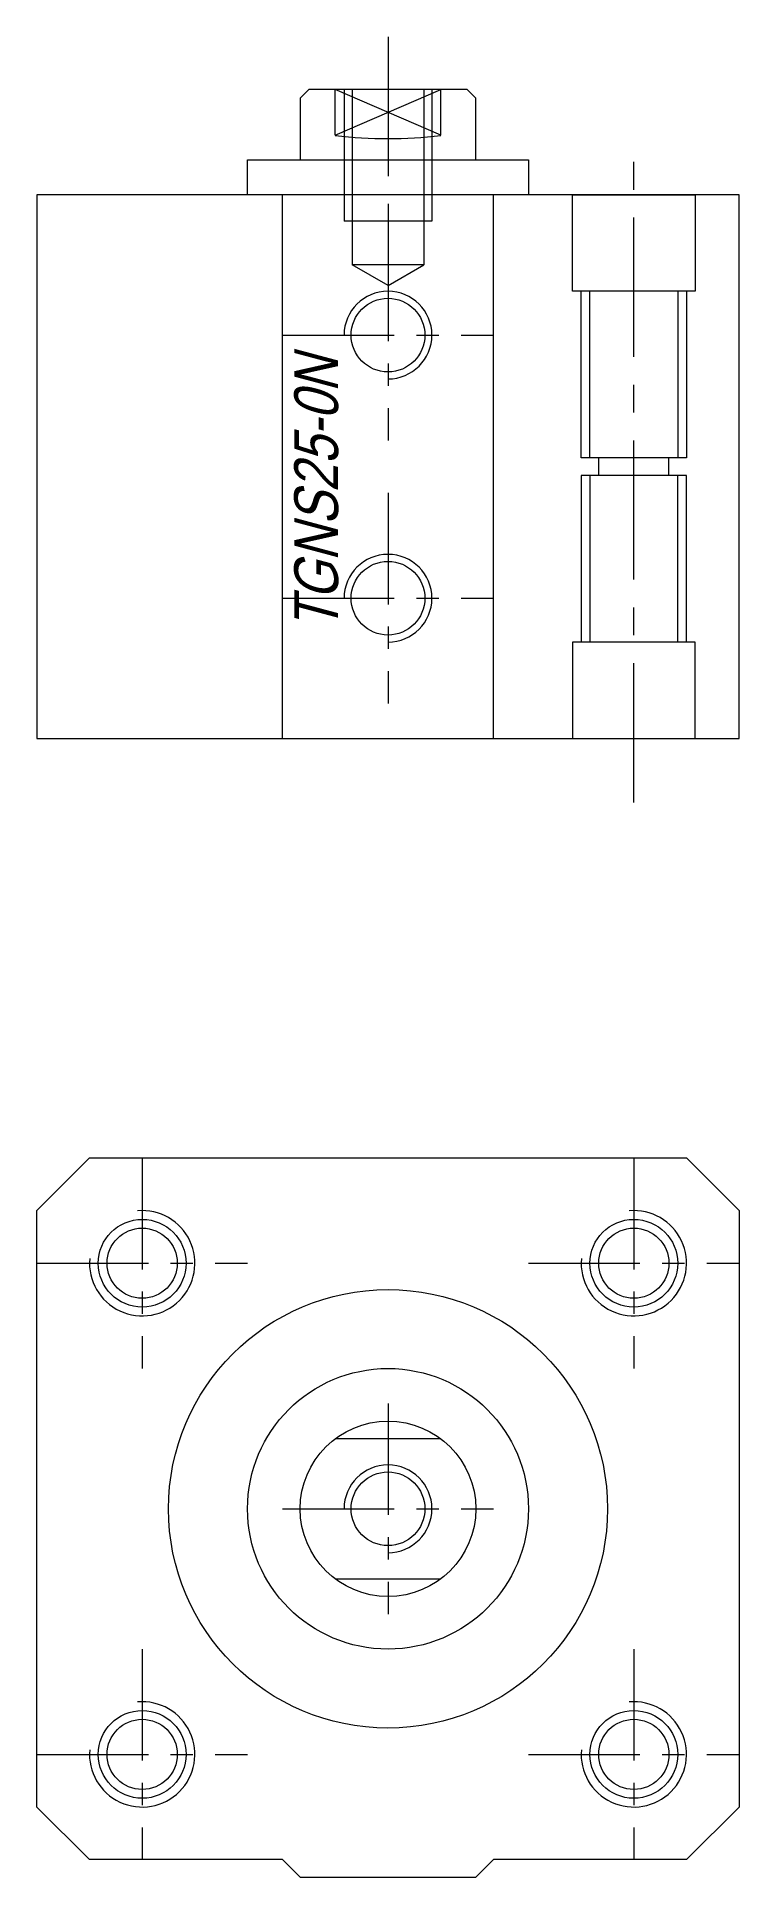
# Model space of a CAD drawing. Header units: millimetres. Extents: x -20 to 20, y -21 to 84.
import ezdxf

# ---------------------------------------------------------------- set-up
doc = ezdxf.new("R2010")
doc.units = ezdxf.units.MM
doc.header["$LTSCALE"] = 0.5
doc.linetypes.add('CENTER', pattern=[50.8, 31.75, -6.35, 6.35, -6.35])
doc.layers.get('0').update_dxf_attribs({"color": 9, "lineweight": 15})
doc.layers.add('center', color=1, linetype='CENTER', lineweight=15)
doc.layers.add('Detaildimentions', color=5, linetype='Continuous', lineweight=15)
doc.styles.add('Longhand', font='vnfont.shx', dxfattribs={"width": 0.85, "oblique": 15})

msp = doc.modelspace()

# ---------------------------------------------------------------- linework, layer by layer
at = {"color": 1, "linetype": 'CENTER', "ltscale": 0.5}
msp.add_line((0, 83.91), (0, 68.74), dxfattribs=at)
at = {"ltscale": 0.5}
for p, q in [((-3, 78.3), (-3, 80.91)), ((3, 78.3), (-3, 80.91)), ((-3, 78.3), (3, 80.91)), ((-2.05, 80.91), (-2.05, 70.91)), ((2.05, 80.91), (2.05, 70.91)), ((3, 78.3), (3, 80.91)), ((-6, 43.91), (-6, 74.91)), ((6, 43.91), (6, 74.91)), ((2.5, 73.41), (-2.5, 73.41)), ((2.05, 70.91), (-2.05, 70.91)), ((0, 69.73), (-2.05, 70.91)), ((0, 69.73), (2.05, 70.91)), ((12, 58.91), (12, 59.91)), ((16, 58.91), (16, 59.91)), ((-3, 4), (3, 4)), ((-3, -4), (3, -4)), ((-6, -20), (-5, -21)), ((5, -21), (6, -20)), ((-5, -21), (5, -21))]:
    msp.add_line(p, q, dxfattribs=at)
at = {"color": 5, "ltscale": 0.5}
for p, q in [((-2.5, 80.91), (-2.5, 73.41)), ((2.5, 80.91), (2.5, 73.41))]:
    msp.add_line(p, q, dxfattribs=at)
at = {"color": 1, "linetype": 'CENTER', "ltscale": 0.4}
for p, q in [((0, 72.91), (0, 60.91)), ((-6, 66.91), (6, 66.91)), ((0, 57.91), (0, 45.91)), ((-6, 51.91), (6, 51.91)), ((-14, 20), (-14, 8)), ((14, 20), (14, 8)), ((-20, 14), (-8, 14)), ((8, 14), (20, 14)), ((0, 6), (0, -6)), ((-6, 0), (6, 0)), ((-14, -8), (-14, -20)), ((14, -8), (14, -20)), ((-20, -14), (-8, -14)), ((8, -14), (20, -14))]:
    msp.add_line(p, q, dxfattribs=at)
at = {"ltscale": 0.5}
for points in [[(-5, 76.91), (5, 76.91), (5, 80.41), (4.5, 80.91), (-4.5, 80.91), (-5, 80.41)], [(-8, 76.91), (8, 76.91), (8, 74.91), (-8, 74.91)], [(-20, 74.91), (-20, 43.91), (20, 43.91), (20, 74.91)], [(10.5, 74.91), (17.5, 74.91), (17.5, 69.41), (10.5, 69.41)], [(10.5, 43.91), (17.5, 43.91), (17.5, 49.41), (10.5, 49.41)]]:
    msp.add_lwpolyline(points, close=True, dxfattribs=at)
for points in [[(11.5, 59.91), (11.5, 69.41)], [(16.5, 69.41), (16.5, 59.91)], [(11.5, 58.91), (11.5, 49.41)], [(16.5, 49.41), (16.5, 58.91)], [(-6, -20), (-17, -20), (-20, -17), (-20, 17), (-17, 20), (17, 20), (20, 17), (20, -17), (17, -20), (6, -20)]]:
    msp.add_lwpolyline(points, dxfattribs=at)
for centre, radius in [((0, 66.91), 2.1), ((0, 51.91), 2.1), ((-14, 14), 2.5), ((-14, 14), 2), ((14, 14), 2.5), ((14, 14), 2), ((0, 0), 12.5), ((0, 0), 8), ((0, 0), 5), ((0, 0), 2.1), ((-14, -14), 2.5), ((14, -14), 2.5), ((-14, -14), 2), ((14, -14), 2)]:
    msp.add_circle(centre, radius, dxfattribs=at)
msp.add_arc((0, 102.89), 24.78, 263.0463, 276.9537, dxfattribs=at)
at = {"color": 5, "ltscale": 0.5}
for centre, radius, start, end in [((0, 66.91), 2.5, 270, 180), ((0, 51.91), 2.5, 270, 180), ((-14, 14), 3, 175, 95), ((14, 14), 3, 175, 95), ((0, 0), 2.5, 270, 180), ((-14, -14), 3, 175, 95), ((14, -14), 3, 175, 95)]:
    msp.add_arc(centre, radius, start, end, dxfattribs=at)
at = {"layer": 'center', "ltscale": 0.5}
msp.add_line((14, 40.27), (14, 78.06), dxfattribs=at)
at = {"layer": 'Detaildimentions', "ltscale": 0.5}
for points in [[(17, 69.41), (17, 59.91), (11, 59.91), (11, 69.41)], [(17, 49.41), (17, 58.91), (11, 58.91), (11, 49.41)]]:
    msp.add_lwpolyline(points, dxfattribs=at)

# ---------------------------------------------------------------- texts
at = {"ltscale": 0.5, "insert": (-5.34, 50.06), "char_height": 2.5, "attachment_point": 1, "rotation": 90, "style": 'Longhand'}
msp.add_mtext_dynamic_manual_height_columns('TGNS25-0N', width=4.4857, gutter_width=12.5, heights=[0], dxfattribs=at)

doc.saveas('drawing.dxf')
